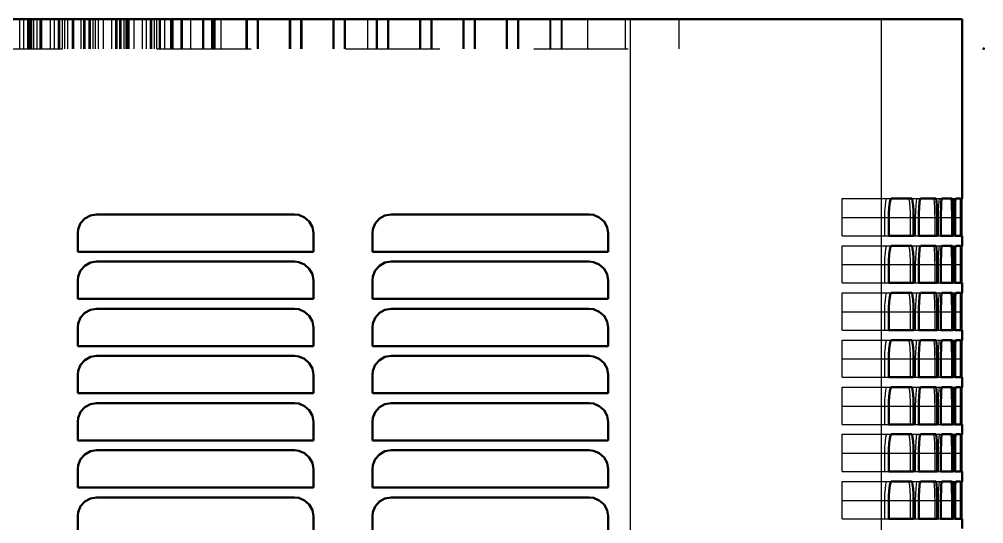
# Model space of a CAD drawing. Header units: inches. Extents: x -0.3 to 35.5, y 0 to 41.9.
# Drawn here: x 25.27 to 35.5, y 35.8 to 41.15 of the extents above; entities that cross this region are included whole.
import ezdxf

# ---------------------------------------------------------------- set-up
doc = ezdxf.new("R2010")
doc.units = ezdxf.units.IN
doc.header["$MEASUREMENT"] = 0
doc.linetypes.add('Dashed', pattern=[2, 1, -1])
for name, color, linetype, lineweight in [('2d ConnectionPoints', 7, 'Continuous', 50), ('AM_0', 7, 'Continuous', 50), ('AM_4', 3, 'Continuous', 25), ('AM_9', 6, 'Dashed', 25)]:
    doc.layers.add(name, color=color, linetype=linetype, lineweight=lineweight)

msp = doc.modelspace()

# ---------------------------------------------------------------- linework, layer by layer
at = {"layer": '2d ConnectionPoints'}
msp.add_point((35.5, 40.838), dxfattribs=at)
at = {"layer": 'AM_0'}
for p, q in [((-0.27, 41.15), (35.27, 41.15)), ((35.27, 41.15), (35.27, 39.25)), ((34.736, 39.25), (34.518, 39.25)), ((34.992, 39.25), (34.829, 39.25)), ((35.164, 39.25), (35.057, 39.25)), ((35.255, 39.25), (35.203, 39.25)), ((35.27, 39.25), (35.267, 39.25)), ((28.191, 39.081), (26.091, 39.081)), ((31.316, 39.081), (29.216, 39.081)), ((34.495, 39.05), (34.495, 38.855)), ((34.755, 38.855), (34.755, 39.05)), ((34.812, 39.05), (34.812, 38.855)), ((35.005, 38.855), (35.005, 39.05)), ((35.045, 39.05), (35.045, 38.855)), ((35.173, 38.855), (35.173, 39.05)), ((35.196, 39.05), (35.196, 38.855)), ((35.258, 38.855), (35.258, 39.05)), ((35.265, 39.05), (35.265, 38.855)), ((25.891, 38.881), (25.891, 38.686)), ((28.391, 38.686), (28.391, 38.881)), ((29.016, 38.881), (29.016, 38.686)), ((31.516, 38.686), (31.516, 38.881)), ((34.495, 38.855), (34.755, 38.855)), ((34.812, 38.855), (35.005, 38.855)), ((35.045, 38.855), (35.173, 38.855)), ((35.196, 38.855), (35.258, 38.855)), ((35.265, 38.855), (35.27, 38.855)), ((35.27, 38.855), (35.27, 38.75)), ((25.891, 38.686), (28.391, 38.686)), ((29.016, 38.686), (31.516, 38.686)), ((34.736, 38.75), (34.518, 38.75)), ((34.992, 38.75), (34.829, 38.75)), ((35.164, 38.75), (35.057, 38.75)), ((35.255, 38.75), (35.203, 38.75)), ((35.27, 38.75), (35.267, 38.75)), ((28.191, 38.581), (26.091, 38.581)), ((31.316, 38.581), (29.216, 38.581)), ((34.495, 38.55), (34.495, 38.355)), ((34.755, 38.355), (34.755, 38.55)), ((34.812, 38.55), (34.812, 38.355)), ((35.005, 38.355), (35.005, 38.55)), ((35.045, 38.55), (35.045, 38.355)), ((35.173, 38.355), (35.173, 38.55)), ((35.196, 38.55), (35.196, 38.355)), ((35.258, 38.355), (35.258, 38.55)), ((35.265, 38.55), (35.265, 38.355)), ((25.891, 38.381), (25.891, 38.186)), ((28.391, 38.186), (28.391, 38.381)), ((29.016, 38.381), (29.016, 38.186)), ((31.516, 38.186), (31.516, 38.381)), ((34.495, 38.355), (34.755, 38.355)), ((34.812, 38.355), (35.005, 38.355)), ((35.045, 38.355), (35.173, 38.355)), ((35.196, 38.355), (35.258, 38.355)), ((35.265, 38.355), (35.27, 38.355)), ((35.27, 38.355), (35.27, 38.25)), ((25.891, 38.186), (28.391, 38.186)), ((29.016, 38.186), (31.516, 38.186)), ((34.736, 38.25), (34.518, 38.25)), ((34.992, 38.25), (34.829, 38.25)), ((35.164, 38.25), (35.057, 38.25)), ((35.255, 38.25), (35.203, 38.25)), ((35.27, 38.25), (35.267, 38.25)), ((28.191, 38.081), (26.091, 38.081)), ((31.316, 38.081), (29.216, 38.081)), ((34.495, 38.05), (34.495, 37.855)), ((34.755, 37.855), (34.755, 38.05)), ((34.812, 38.05), (34.812, 37.855)), ((35.005, 37.855), (35.005, 38.05)), ((35.045, 38.05), (35.045, 37.855)), ((35.173, 37.855), (35.173, 38.05)), ((35.196, 38.05), (35.196, 37.855)), ((35.258, 37.855), (35.258, 38.05)), ((35.265, 38.05), (35.265, 37.855)), ((25.891, 37.881), (25.891, 37.686)), ((28.391, 37.686), (28.391, 37.881)), ((29.016, 37.881), (29.016, 37.686)), ((31.516, 37.686), (31.516, 37.881)), ((34.495, 37.855), (34.755, 37.855)), ((34.812, 37.855), (35.005, 37.855)), ((35.045, 37.855), (35.173, 37.855)), ((35.196, 37.855), (35.258, 37.855)), ((35.265, 37.855), (35.27, 37.855)), ((35.27, 37.855), (35.27, 37.75)), ((34.736, 37.75), (34.518, 37.75)), ((34.992, 37.75), (34.829, 37.75)), ((35.164, 37.75), (35.057, 37.75)), ((35.255, 37.75), (35.203, 37.75)), ((35.27, 37.75), (35.267, 37.75)), ((25.891, 37.686), (28.391, 37.686)), ((29.016, 37.686), (31.516, 37.686)), ((28.191, 37.581), (26.091, 37.581)), ((31.316, 37.581), (29.216, 37.581)), ((34.495, 37.55), (34.495, 37.355)), ((34.755, 37.355), (34.755, 37.55)), ((34.812, 37.55), (34.812, 37.355)), ((35.005, 37.355), (35.005, 37.55)), ((35.045, 37.55), (35.045, 37.355)), ((35.173, 37.355), (35.173, 37.55)), ((35.196, 37.55), (35.196, 37.355)), ((35.258, 37.355), (35.258, 37.55)), ((35.265, 37.55), (35.265, 37.355)), ((25.891, 37.381), (25.891, 37.186)), ((28.391, 37.186), (28.391, 37.381)), ((29.016, 37.381), (29.016, 37.186)), ((31.516, 37.186), (31.516, 37.381)), ((34.495, 37.355), (34.755, 37.355)), ((34.812, 37.355), (35.005, 37.355)), ((35.045, 37.355), (35.173, 37.355)), ((35.196, 37.355), (35.258, 37.355)), ((35.265, 37.355), (35.27, 37.355)), ((35.27, 37.355), (35.27, 37.25)), ((34.736, 37.25), (34.518, 37.25)), ((34.992, 37.25), (34.829, 37.25)), ((35.164, 37.25), (35.057, 37.25)), ((35.255, 37.25), (35.203, 37.25)), ((35.27, 37.25), (35.267, 37.25)), ((25.891, 37.186), (28.391, 37.186)), ((29.016, 37.186), (31.516, 37.186)), ((28.191, 37.081), (26.091, 37.081)), ((31.316, 37.081), (29.216, 37.081)), ((34.495, 37.05), (34.495, 36.855)), ((34.755, 36.855), (34.755, 37.05)), ((34.812, 37.05), (34.812, 36.855)), ((35.005, 36.855), (35.005, 37.05)), ((35.045, 37.05), (35.045, 36.855)), ((35.173, 36.855), (35.173, 37.05)), ((35.196, 37.05), (35.196, 36.855)), ((35.258, 36.855), (35.258, 37.05)), ((35.265, 37.05), (35.265, 36.855)), ((25.891, 36.881), (25.891, 36.686)), ((28.391, 36.686), (28.391, 36.881)), ((29.016, 36.881), (29.016, 36.686)), ((31.516, 36.686), (31.516, 36.881)), ((34.495, 36.855), (34.755, 36.855)), ((34.812, 36.855), (35.005, 36.855)), ((35.045, 36.855), (35.173, 36.855)), ((35.196, 36.855), (35.258, 36.855)), ((35.265, 36.855), (35.27, 36.855)), ((35.27, 36.855), (35.27, 36.75)), ((34.736, 36.75), (34.518, 36.75)), ((34.992, 36.75), (34.829, 36.75)), ((35.164, 36.75), (35.057, 36.75)), ((35.255, 36.75), (35.203, 36.75)), ((35.27, 36.75), (35.267, 36.75)), ((25.891, 36.686), (28.391, 36.686)), ((29.016, 36.686), (31.516, 36.686)), ((28.191, 36.581), (26.091, 36.581)), ((31.316, 36.581), (29.216, 36.581)), ((34.495, 36.55), (34.495, 36.355)), ((34.755, 36.355), (34.755, 36.55)), ((34.812, 36.55), (34.812, 36.355)), ((35.005, 36.355), (35.005, 36.55)), ((35.045, 36.55), (35.045, 36.355)), ((35.173, 36.355), (35.173, 36.55)), ((35.196, 36.55), (35.196, 36.355)), ((35.258, 36.355), (35.258, 36.55)), ((35.265, 36.55), (35.265, 36.355)), ((25.891, 36.381), (25.891, 36.186)), ((28.391, 36.186), (28.391, 36.381)), ((29.016, 36.381), (29.016, 36.186)), ((31.516, 36.186), (31.516, 36.381)), ((34.495, 36.355), (34.755, 36.355)), ((34.812, 36.355), (35.005, 36.355)), ((35.045, 36.355), (35.173, 36.355)), ((35.196, 36.355), (35.258, 36.355)), ((35.265, 36.355), (35.27, 36.355)), ((35.27, 36.355), (35.27, 36.25)), ((34.736, 36.25), (34.518, 36.25)), ((34.992, 36.25), (34.829, 36.25)), ((35.164, 36.25), (35.057, 36.25)), ((35.255, 36.25), (35.203, 36.25)), ((35.27, 36.25), (35.267, 36.25)), ((25.891, 36.186), (28.391, 36.186)), ((29.016, 36.186), (31.516, 36.186)), ((28.191, 36.081), (26.091, 36.081)), ((31.316, 36.081), (29.216, 36.081)), ((34.495, 36.05), (34.495, 35.855)), ((34.755, 35.855), (34.755, 36.05)), ((34.812, 36.05), (34.812, 35.855)), ((35.005, 35.855), (35.005, 36.05)), ((35.045, 36.05), (35.045, 35.855)), ((35.173, 35.855), (35.173, 36.05)), ((35.196, 36.05), (35.196, 35.855)), ((35.258, 35.855), (35.258, 36.05)), ((35.265, 36.05), (35.265, 35.855)), ((25.891, 35.881), (25.891, 35.686)), ((28.391, 35.686), (28.391, 35.881)), ((29.016, 35.881), (29.016, 35.686)), ((31.516, 35.686), (31.516, 35.881)), ((34.495, 35.855), (34.755, 35.855)), ((34.812, 35.855), (35.005, 35.855)), ((35.045, 35.855), (35.173, 35.855)), ((35.196, 35.855), (35.258, 35.855)), ((35.265, 35.855), (35.27, 35.855)), ((35.27, 35.855), (35.27, 35.75))]:
    msp.add_line(p, q, dxfattribs=at)
for points in [[(34.518, 39.25), (34.51, 39.239), (34.503, 39.206), (34.498, 39.155), (34.495, 39.093), (34.495, 39.05)], [(34.755, 39.05), (34.754, 39.116), (34.751, 39.175), (34.746, 39.219), (34.74, 39.245), (34.736, 39.25)], [(34.829, 39.25), (34.823, 39.239), (34.818, 39.206), (34.814, 39.155), (34.812, 39.093), (34.812, 39.05)], [(35.005, 39.05), (35.004, 39.116), (35.002, 39.175), (34.999, 39.219), (34.995, 39.245), (34.992, 39.25)], [(35.057, 39.25), (35.053, 39.239), (35.05, 39.206), (35.047, 39.156), (35.045, 39.094), (35.045, 39.05)], [(35.173, 39.05), (35.172, 39.116), (35.171, 39.175), (35.169, 39.22), (35.166, 39.245), (35.164, 39.25)], [(35.203, 39.25), (35.201, 39.239), (35.199, 39.206), (35.197, 39.156), (35.196, 39.094), (35.196, 39.05)], [(35.258, 39.05), (35.258, 39.116), (35.257, 39.175), (35.257, 39.22), (35.256, 39.245), (35.255, 39.25)], [(35.267, 39.25), (35.266, 39.239), (35.266, 39.206), (35.266, 39.156), (35.265, 39.094), (35.265, 39.05)], [(26.091, 39.081), (26.025, 39.07), (25.966, 39.037), (25.921, 38.987), (25.896, 38.924), (25.891, 38.881)], [(28.391, 38.881), (28.38, 38.947), (28.347, 39.006), (28.298, 39.05), (28.236, 39.076), (28.191, 39.081)], [(29.216, 39.081), (29.15, 39.07), (29.091, 39.037), (29.046, 38.986), (29.021, 38.924), (29.016, 38.881)], [(31.516, 38.881), (31.505, 38.947), (31.473, 39.005), (31.423, 39.05), (31.361, 39.076), (31.316, 39.081)], [(34.518, 38.75), (34.51, 38.739), (34.503, 38.706), (34.498, 38.655), (34.495, 38.593), (34.495, 38.55)], [(34.755, 38.55), (34.754, 38.616), (34.751, 38.675), (34.746, 38.719), (34.74, 38.745), (34.736, 38.75)], [(34.829, 38.75), (34.823, 38.739), (34.818, 38.706), (34.814, 38.655), (34.812, 38.593), (34.812, 38.55)], [(35.005, 38.55), (35.004, 38.616), (35.002, 38.675), (34.999, 38.719), (34.995, 38.745), (34.992, 38.75)], [(35.057, 38.75), (35.053, 38.739), (35.05, 38.706), (35.047, 38.656), (35.045, 38.594), (35.045, 38.55)], [(35.173, 38.55), (35.172, 38.616), (35.171, 38.675), (35.169, 38.72), (35.166, 38.745), (35.164, 38.75)], [(35.203, 38.75), (35.201, 38.739), (35.199, 38.706), (35.197, 38.656), (35.196, 38.594), (35.196, 38.55)], [(35.258, 38.55), (35.258, 38.616), (35.257, 38.675), (35.257, 38.72), (35.256, 38.745), (35.255, 38.75)], [(35.267, 38.75), (35.266, 38.739), (35.266, 38.706), (35.266, 38.656), (35.265, 38.594), (35.265, 38.55)], [(26.091, 38.581), (26.025, 38.57), (25.966, 38.537), (25.921, 38.487), (25.896, 38.424), (25.891, 38.381)], [(28.391, 38.381), (28.38, 38.447), (28.347, 38.506), (28.298, 38.55), (28.236, 38.576), (28.191, 38.581)], [(29.216, 38.581), (29.15, 38.57), (29.091, 38.537), (29.046, 38.486), (29.021, 38.424), (29.016, 38.381)], [(31.516, 38.381), (31.505, 38.447), (31.473, 38.505), (31.423, 38.55), (31.361, 38.576), (31.316, 38.581)], [(34.518, 38.25), (34.51, 38.239), (34.503, 38.206), (34.498, 38.155), (34.495, 38.093), (34.495, 38.05)], [(34.755, 38.05), (34.754, 38.116), (34.751, 38.175), (34.746, 38.219), (34.74, 38.245), (34.736, 38.25)], [(34.829, 38.25), (34.823, 38.239), (34.818, 38.206), (34.814, 38.155), (34.812, 38.093), (34.812, 38.05)], [(35.005, 38.05), (35.004, 38.116), (35.002, 38.175), (34.999, 38.219), (34.995, 38.245), (34.992, 38.25)], [(35.057, 38.25), (35.053, 38.239), (35.05, 38.206), (35.047, 38.156), (35.045, 38.094), (35.045, 38.05)], [(35.173, 38.05), (35.172, 38.116), (35.171, 38.175), (35.169, 38.22), (35.166, 38.245), (35.164, 38.25)], [(35.203, 38.25), (35.201, 38.239), (35.199, 38.206), (35.197, 38.156), (35.196, 38.094), (35.196, 38.05)], [(35.258, 38.05), (35.258, 38.116), (35.257, 38.175), (35.257, 38.22), (35.256, 38.245), (35.255, 38.25)], [(35.267, 38.25), (35.266, 38.239), (35.266, 38.206), (35.266, 38.156), (35.265, 38.094), (35.265, 38.05)], [(26.091, 38.081), (26.025, 38.07), (25.966, 38.037), (25.921, 37.987), (25.896, 37.924), (25.891, 37.881)], [(28.391, 37.881), (28.38, 37.947), (28.347, 38.006), (28.298, 38.05), (28.236, 38.076), (28.191, 38.081)], [(29.216, 38.081), (29.15, 38.07), (29.091, 38.037), (29.046, 37.986), (29.021, 37.924), (29.016, 37.881)], [(31.516, 37.881), (31.505, 37.947), (31.473, 38.005), (31.423, 38.05), (31.361, 38.076), (31.316, 38.081)], [(34.518, 37.75), (34.51, 37.739), (34.503, 37.706), (34.498, 37.655), (34.495, 37.593), (34.495, 37.55)], [(34.755, 37.55), (34.754, 37.616), (34.751, 37.675), (34.746, 37.719), (34.74, 37.745), (34.736, 37.75)], [(34.829, 37.75), (34.823, 37.739), (34.818, 37.706), (34.814, 37.655), (34.812, 37.593), (34.812, 37.55)], [(35.005, 37.55), (35.004, 37.616), (35.002, 37.675), (34.999, 37.719), (34.995, 37.745), (34.992, 37.75)], [(35.057, 37.75), (35.053, 37.739), (35.05, 37.706), (35.047, 37.656), (35.045, 37.594), (35.045, 37.55)], [(35.173, 37.55), (35.172, 37.616), (35.171, 37.675), (35.169, 37.72), (35.166, 37.745), (35.164, 37.75)], [(35.203, 37.75), (35.201, 37.739), (35.199, 37.706), (35.197, 37.656), (35.196, 37.594), (35.196, 37.55)], [(35.258, 37.55), (35.258, 37.616), (35.257, 37.675), (35.257, 37.72), (35.256, 37.745), (35.255, 37.75)], [(35.267, 37.75), (35.266, 37.739), (35.266, 37.706), (35.266, 37.656), (35.265, 37.594), (35.265, 37.55)], [(26.091, 37.581), (26.025, 37.57), (25.966, 37.537), (25.921, 37.487), (25.896, 37.424), (25.891, 37.381)], [(28.391, 37.381), (28.38, 37.447), (28.347, 37.506), (28.298, 37.55), (28.236, 37.576), (28.191, 37.581)], [(29.216, 37.581), (29.15, 37.57), (29.091, 37.537), (29.046, 37.486), (29.021, 37.424), (29.016, 37.381)], [(31.516, 37.381), (31.505, 37.447), (31.473, 37.505), (31.423, 37.55), (31.361, 37.576), (31.316, 37.581)], [(34.518, 37.25), (34.51, 37.239), (34.503, 37.206), (34.498, 37.155), (34.495, 37.093), (34.495, 37.05)], [(34.755, 37.05), (34.754, 37.116), (34.751, 37.175), (34.746, 37.219), (34.74, 37.245), (34.736, 37.25)], [(34.829, 37.25), (34.823, 37.239), (34.818, 37.206), (34.814, 37.155), (34.812, 37.093), (34.812, 37.05)], [(35.005, 37.05), (35.004, 37.116), (35.002, 37.175), (34.999, 37.219), (34.995, 37.245), (34.992, 37.25)], [(35.057, 37.25), (35.053, 37.239), (35.05, 37.206), (35.047, 37.156), (35.045, 37.094), (35.045, 37.05)], [(35.173, 37.05), (35.172, 37.116), (35.171, 37.175), (35.169, 37.22), (35.166, 37.245), (35.164, 37.25)], [(35.203, 37.25), (35.201, 37.239), (35.199, 37.206), (35.197, 37.156), (35.196, 37.094), (35.196, 37.05)], [(35.258, 37.05), (35.258, 37.116), (35.257, 37.175), (35.257, 37.22), (35.256, 37.245), (35.255, 37.25)], [(35.267, 37.25), (35.266, 37.239), (35.266, 37.206), (35.266, 37.156), (35.265, 37.094), (35.265, 37.05)], [(26.091, 37.081), (26.025, 37.07), (25.966, 37.037), (25.921, 36.987), (25.896, 36.924), (25.891, 36.881)], [(28.391, 36.881), (28.38, 36.947), (28.347, 37.006), (28.298, 37.05), (28.236, 37.076), (28.191, 37.081)], [(29.216, 37.081), (29.15, 37.07), (29.091, 37.037), (29.046, 36.986), (29.021, 36.924), (29.016, 36.881)], [(31.516, 36.881), (31.505, 36.947), (31.473, 37.005), (31.423, 37.05), (31.361, 37.076), (31.316, 37.081)], [(34.518, 36.75), (34.51, 36.739), (34.503, 36.706), (34.498, 36.655), (34.495, 36.593), (34.495, 36.55)], [(34.755, 36.55), (34.754, 36.616), (34.751, 36.675), (34.746, 36.719), (34.74, 36.745), (34.736, 36.75)], [(34.829, 36.75), (34.823, 36.739), (34.818, 36.706), (34.814, 36.655), (34.812, 36.593), (34.812, 36.55)], [(35.005, 36.55), (35.004, 36.616), (35.002, 36.675), (34.999, 36.719), (34.995, 36.745), (34.992, 36.75)], [(35.057, 36.75), (35.053, 36.739), (35.05, 36.706), (35.047, 36.656), (35.045, 36.594), (35.045, 36.55)], [(35.173, 36.55), (35.172, 36.616), (35.171, 36.675), (35.169, 36.72), (35.166, 36.745), (35.164, 36.75)], [(35.203, 36.75), (35.201, 36.739), (35.199, 36.706), (35.197, 36.656), (35.196, 36.594), (35.196, 36.55)], [(35.258, 36.55), (35.258, 36.616), (35.257, 36.675), (35.257, 36.72), (35.256, 36.745), (35.255, 36.75)], [(35.267, 36.75), (35.266, 36.739), (35.266, 36.706), (35.266, 36.656), (35.265, 36.594), (35.265, 36.55)], [(26.091, 36.581), (26.025, 36.57), (25.966, 36.537), (25.921, 36.487), (25.896, 36.424), (25.891, 36.381)], [(28.391, 36.381), (28.38, 36.447), (28.347, 36.506), (28.298, 36.55), (28.236, 36.576), (28.191, 36.581)], [(29.216, 36.581), (29.15, 36.57), (29.091, 36.537), (29.046, 36.486), (29.021, 36.424), (29.016, 36.381)], [(31.516, 36.381), (31.505, 36.447), (31.473, 36.505), (31.423, 36.55), (31.361, 36.576), (31.316, 36.581)], [(34.518, 36.25), (34.51, 36.239), (34.503, 36.206), (34.498, 36.155), (34.495, 36.093), (34.495, 36.05)], [(34.755, 36.05), (34.754, 36.116), (34.751, 36.175), (34.746, 36.219), (34.74, 36.245), (34.736, 36.25)], [(34.829, 36.25), (34.823, 36.239), (34.818, 36.206), (34.814, 36.155), (34.812, 36.093), (34.812, 36.05)], [(35.005, 36.05), (35.004, 36.116), (35.002, 36.175), (34.999, 36.219), (34.995, 36.245), (34.992, 36.25)], [(35.057, 36.25), (35.053, 36.239), (35.05, 36.206), (35.047, 36.156), (35.045, 36.094), (35.045, 36.05)], [(35.173, 36.05), (35.172, 36.116), (35.171, 36.175), (35.169, 36.22), (35.166, 36.245), (35.164, 36.25)], [(35.203, 36.25), (35.201, 36.239), (35.199, 36.206), (35.197, 36.156), (35.196, 36.094), (35.196, 36.05)], [(35.258, 36.05), (35.258, 36.116), (35.257, 36.175), (35.257, 36.22), (35.256, 36.245), (35.255, 36.25)], [(35.267, 36.25), (35.266, 36.239), (35.266, 36.206), (35.266, 36.156), (35.265, 36.094), (35.265, 36.05)], [(26.091, 36.081), (26.025, 36.07), (25.966, 36.037), (25.921, 35.987), (25.896, 35.924), (25.891, 35.881)], [(28.391, 35.881), (28.38, 35.947), (28.347, 36.006), (28.298, 36.05), (28.236, 36.076), (28.191, 36.081)], [(29.216, 36.081), (29.15, 36.07), (29.091, 36.037), (29.046, 35.986), (29.021, 35.924), (29.016, 35.881)], [(31.516, 35.881), (31.505, 35.947), (31.473, 36.005), (31.423, 36.05), (31.361, 36.076), (31.316, 36.081)]]:
    msp.add_lwpolyline(points, dxfattribs=at)
at = {"layer": 'AM_4'}
for p, q in [((31.751, 41.15), (31.751, 1.69)), ((34.414, 41.15), (34.414, 1.69)), ((34.495, 39.05), (34.755, 39.05)), ((34.812, 39.05), (35.005, 39.05)), ((35.045, 39.05), (35.173, 39.05)), ((35.196, 39.05), (35.258, 39.05)), ((34.495, 38.55), (34.755, 38.55)), ((34.812, 38.55), (35.005, 38.55)), ((35.045, 38.55), (35.173, 38.55)), ((35.196, 38.55), (35.258, 38.55)), ((34.495, 38.05), (34.755, 38.05)), ((34.812, 38.05), (35.005, 38.05)), ((35.045, 38.05), (35.173, 38.05)), ((35.196, 38.05), (35.258, 38.05)), ((34.495, 37.55), (34.755, 37.55)), ((34.812, 37.55), (35.005, 37.55)), ((35.045, 37.55), (35.173, 37.55)), ((35.196, 37.55), (35.258, 37.55)), ((34.495, 37.05), (34.755, 37.05)), ((34.812, 37.05), (35.005, 37.05)), ((35.045, 37.05), (35.173, 37.05)), ((35.196, 37.05), (35.258, 37.05)), ((34.495, 36.55), (34.755, 36.55)), ((34.812, 36.55), (35.005, 36.55)), ((35.045, 36.55), (35.173, 36.55)), ((35.196, 36.55), (35.258, 36.55)), ((34.495, 36.05), (34.755, 36.05)), ((34.812, 36.05), (35.005, 36.05)), ((35.045, 36.05), (35.173, 36.05)), ((35.196, 36.05), (35.258, 36.05))]:
    msp.add_line(p, q, dxfattribs=at)
at = {"layer": 'AM_9'}
for p, q in [((25.277, 40.838), (25.277, 41.15)), ((25.32, 40.838), (25.32, 41.15)), ((25.361, 40.838), (25.361, 41.15)), ((25.374, 40.838), (25.374, 41.15)), ((25.376, 40.838), (25.376, 41.15)), ((25.382, 40.838), (25.382, 41.15)), ((25.39, 40.838), (25.39, 41.15)), ((25.405, 40.838), (25.405, 41.15)), ((25.427, 40.838), (25.427, 41.15)), ((25.461, 40.838), (25.461, 41.15)), ((25.494, 40.838), (25.494, 41.15)), ((25.502, 40.838), (25.502, 41.15)), ((25.51, 40.838), (25.51, 41.15)), ((25.512, 40.838), (25.512, 41.15)), ((25.602, 40.838), (25.602, 41.15)), ((25.646, 40.838), (25.646, 41.15)), ((25.687, 40.838), (25.687, 41.15)), ((25.702, 40.838), (25.702, 41.15)), ((25.731, 40.838), (25.731, 41.15)), ((25.753, 40.838), (25.753, 41.15)), ((25.786, 40.838), (25.786, 41.15)), ((25.835, 40.838), (25.835, 41.15)), ((25.838, 40.838), (25.838, 41.15)), ((25.843, 40.838), (25.843, 41.15)), ((25.85, 40.838), (25.85, 41.15)), ((25.927, 40.838), (25.927, 41.15)), ((25.955, 40.838), (25.955, 41.15)), ((25.963, 40.838), (25.963, 41.15)), ((25.97, 40.838), (25.97, 41.15)), ((25.971, 40.838), (25.971, 41.15)), ((26.012, 40.838), (26.012, 41.15)), ((26.027, 40.838), (26.027, 41.15)), ((26.056, 40.838), (26.056, 41.15)), ((26.078, 40.838), (26.078, 41.15)), ((26.112, 40.838), (26.112, 41.15)), ((26.163, 40.838), (26.163, 41.15)), ((26.253, 40.838), (26.253, 41.15)), ((26.296, 40.838), (26.296, 41.15)), ((26.297, 40.838), (26.297, 41.15)), ((26.303, 40.838), (26.303, 41.15)), ((26.31, 40.838), (26.31, 41.15)), ((26.338, 40.838), (26.338, 41.15)), ((26.353, 40.838), (26.353, 41.15)), ((26.382, 40.838), (26.382, 41.15)), ((26.404, 40.838), (26.404, 41.15)), ((26.416, 40.838), (26.416, 41.15)), ((26.423, 40.838), (26.423, 41.15)), ((26.43, 40.838), (26.43, 41.15)), ((26.438, 40.838), (26.438, 41.15)), ((26.489, 40.838), (26.489, 41.15)), ((26.578, 40.838), (26.578, 41.15)), ((26.622, 40.838), (26.622, 41.15)), ((26.663, 40.838), (26.663, 41.15)), ((26.678, 40.838), (26.678, 41.15)), ((26.707, 40.838), (26.707, 41.15)), ((26.729, 40.838), (26.729, 41.15)), ((26.757, 40.838), (26.757, 41.15)), ((26.763, 40.838), (26.763, 41.15)), ((26.77, 40.838), (26.77, 41.15)), ((26.814, 40.838), (26.814, 41.15)), ((26.877, 40.838), (26.877, 41.15)), ((26.883, 40.838), (26.883, 41.15)), ((26.89, 40.838), (26.89, 41.15)), ((26.904, 40.838), (26.904, 41.15)), ((26.989, 40.838), (26.989, 41.15)), ((27.004, 40.838), (27.004, 41.15)), ((27.089, 40.838), (27.089, 41.15)), ((27.217, 40.838), (27.217, 41.15)), ((27.224, 40.838), (27.224, 41.15)), ((27.229, 40.838), (27.229, 41.15)), ((27.23, 40.838), (27.23, 41.15)), ((27.314, 40.838), (27.314, 41.15)), ((27.329, 40.838), (27.329, 41.15)), ((27.337, 40.838), (27.337, 41.15)), ((27.344, 40.838), (27.344, 41.15)), ((27.35, 40.838), (27.35, 41.15)), ((27.414, 40.838), (27.414, 41.15)), ((27.678, 40.838), (27.678, 41.15)), ((27.684, 40.838), (27.684, 41.15)), ((27.69, 40.838), (27.69, 41.15)), ((27.798, 40.838), (27.798, 41.15)), ((27.804, 40.838), (27.804, 41.15)), ((27.81, 40.838), (27.81, 41.15)), ((28.138, 40.838), (28.138, 41.15)), ((28.144, 40.838), (28.144, 41.15)), ((28.15, 40.838), (28.15, 41.15)), ((28.258, 40.838), (28.258, 41.15)), ((28.264, 40.838), (28.264, 41.15)), ((28.27, 40.838), (28.27, 41.15)), ((28.599, 40.838), (28.599, 41.15)), ((28.604, 40.838), (28.604, 41.15)), ((28.61, 40.838), (28.61, 41.15)), ((28.719, 40.838), (28.719, 41.15)), ((28.724, 40.838), (28.724, 41.15)), ((28.73, 40.838), (28.73, 41.15)), ((28.968, 40.838), (28.968, 41.15)), ((29.059, 40.838), (29.059, 41.15)), ((29.065, 40.838), (29.065, 41.15)), ((29.07, 40.838), (29.07, 41.15)), ((29.179, 40.838), (29.179, 41.15)), ((29.185, 40.838), (29.185, 41.15)), ((29.19, 40.838), (29.19, 41.15)), ((29.52, 40.838), (29.52, 41.15)), ((29.525, 40.838), (29.525, 41.15)), ((29.53, 40.838), (29.53, 41.15)), ((29.64, 40.838), (29.64, 41.15)), ((29.645, 40.838), (29.645, 41.15)), ((29.65, 40.838), (29.65, 41.15)), ((29.98, 40.838), (29.98, 41.15)), ((29.985, 40.838), (29.985, 41.15)), ((29.99, 40.838), (29.99, 41.15)), ((30.1, 40.838), (30.1, 41.15)), ((30.105, 40.838), (30.105, 41.15)), ((30.11, 40.838), (30.11, 41.15)), ((30.44, 40.838), (30.44, 41.15)), ((30.445, 40.838), (30.445, 41.15)), ((30.45, 40.838), (30.45, 41.15)), ((30.56, 40.838), (30.56, 41.15)), ((30.565, 40.838), (30.565, 41.15)), ((30.57, 40.838), (30.57, 41.15)), ((30.901, 40.838), (30.901, 41.15)), ((30.905, 40.838), (30.905, 41.15)), ((30.91, 40.838), (30.91, 41.15)), ((31.021, 40.838), (31.021, 41.15)), ((31.025, 40.838), (31.025, 41.15)), ((31.03, 40.838), (31.03, 41.15)), ((31.3, 40.838), (31.3, 41.15)), ((31.702, 40.838), (31.702, 41.15)), ((32.27, 40.838), (32.27, 41.15)), ((2.73, 40.838), (32.27, 40.838)), ((34, 38.855), (34, 39.25)), ((34, 39.25), (34.518, 39.25)), ((34.736, 39.25), (34.829, 39.25)), ((34.992, 39.25), (35.057, 39.25)), ((35.164, 39.25), (35.203, 39.25)), ((35.255, 39.25), (35.267, 39.25)), ((34, 39.05), (34.495, 39.05)), ((34.452, 38.855), (34.452, 39.05)), ((34.72, 39.05), (34.72, 38.855)), ((34.755, 39.05), (34.812, 39.05)), ((34.778, 38.855), (34.778, 39.05)), ((34.98, 39.05), (34.98, 38.855)), ((35.005, 39.05), (35.045, 39.05)), ((35.022, 38.855), (35.022, 39.05)), ((35.157, 39.05), (35.157, 38.855)), ((35.173, 39.05), (35.196, 39.05)), ((35.183, 38.855), (35.183, 39.05)), ((35.252, 39.05), (35.252, 38.855)), ((35.258, 39.05), (35.265, 39.05)), ((35.261, 38.855), (35.261, 39.05)), ((34, 38.855), (34.495, 38.855)), ((34.755, 38.855), (34.812, 38.855)), ((35.005, 38.855), (35.045, 38.855)), ((35.173, 38.855), (35.196, 38.855)), ((35.258, 38.855), (35.265, 38.855)), ((34, 38.355), (34, 38.75)), ((34, 38.75), (34.518, 38.75)), ((34.736, 38.75), (34.829, 38.75)), ((34.992, 38.75), (35.057, 38.75)), ((35.164, 38.75), (35.203, 38.75)), ((35.255, 38.75), (35.267, 38.75)), ((34, 38.55), (34.495, 38.55)), ((34.452, 38.355), (34.452, 38.55)), ((34.72, 38.55), (34.72, 38.355)), ((34.755, 38.55), (34.812, 38.55)), ((34.778, 38.355), (34.778, 38.55)), ((34.98, 38.55), (34.98, 38.355)), ((35.005, 38.55), (35.045, 38.55)), ((35.022, 38.355), (35.022, 38.55)), ((35.157, 38.55), (35.157, 38.355)), ((35.173, 38.55), (35.196, 38.55)), ((35.183, 38.355), (35.183, 38.55)), ((35.252, 38.55), (35.252, 38.355)), ((35.258, 38.55), (35.265, 38.55)), ((35.261, 38.355), (35.261, 38.55)), ((34, 38.355), (34.495, 38.355)), ((34.755, 38.355), (34.812, 38.355)), ((35.005, 38.355), (35.045, 38.355)), ((35.173, 38.355), (35.196, 38.355)), ((35.258, 38.355), (35.265, 38.355)), ((34, 37.855), (34, 38.25)), ((34, 38.25), (34.518, 38.25)), ((34.736, 38.25), (34.829, 38.25)), ((34.992, 38.25), (35.057, 38.25)), ((35.164, 38.25), (35.203, 38.25)), ((35.255, 38.25), (35.267, 38.25)), ((34, 38.05), (34.495, 38.05)), ((34.452, 37.855), (34.452, 38.05)), ((34.72, 38.05), (34.72, 37.855)), ((34.755, 38.05), (34.812, 38.05)), ((34.778, 37.855), (34.778, 38.05)), ((34.98, 38.05), (34.98, 37.855)), ((35.005, 38.05), (35.045, 38.05)), ((35.022, 37.855), (35.022, 38.05)), ((35.157, 38.05), (35.157, 37.855)), ((35.173, 38.05), (35.196, 38.05)), ((35.183, 37.855), (35.183, 38.05)), ((35.252, 38.05), (35.252, 37.855)), ((35.258, 38.05), (35.265, 38.05)), ((35.261, 37.855), (35.261, 38.05)), ((34, 37.855), (34.495, 37.855)), ((34.755, 37.855), (34.812, 37.855)), ((35.005, 37.855), (35.045, 37.855)), ((35.173, 37.855), (35.196, 37.855)), ((35.258, 37.855), (35.265, 37.855)), ((34, 37.355), (34, 37.75)), ((34, 37.75), (34.518, 37.75)), ((34.736, 37.75), (34.829, 37.75)), ((34.992, 37.75), (35.057, 37.75)), ((35.164, 37.75), (35.203, 37.75)), ((35.255, 37.75), (35.267, 37.75)), ((34, 37.55), (34.495, 37.55)), ((34.452, 37.355), (34.452, 37.55)), ((34.72, 37.55), (34.72, 37.355)), ((34.755, 37.55), (34.812, 37.55)), ((34.778, 37.355), (34.778, 37.55)), ((34.98, 37.55), (34.98, 37.355)), ((35.005, 37.55), (35.045, 37.55)), ((35.022, 37.355), (35.022, 37.55)), ((35.157, 37.55), (35.157, 37.355)), ((35.173, 37.55), (35.196, 37.55)), ((35.183, 37.355), (35.183, 37.55)), ((35.252, 37.55), (35.252, 37.355)), ((35.258, 37.55), (35.265, 37.55)), ((35.261, 37.355), (35.261, 37.55)), ((34, 37.355), (34.495, 37.355)), ((34.755, 37.355), (34.812, 37.355)), ((35.005, 37.355), (35.045, 37.355)), ((35.173, 37.355), (35.196, 37.355)), ((35.258, 37.355), (35.265, 37.355)), ((34, 36.855), (34, 37.25)), ((34, 37.25), (34.518, 37.25)), ((34.736, 37.25), (34.829, 37.25)), ((34.992, 37.25), (35.057, 37.25)), ((35.164, 37.25), (35.203, 37.25)), ((35.255, 37.25), (35.267, 37.25)), ((34, 37.05), (34.495, 37.05)), ((34.452, 36.855), (34.452, 37.05)), ((34.72, 37.05), (34.72, 36.855)), ((34.755, 37.05), (34.812, 37.05)), ((34.778, 36.855), (34.778, 37.05)), ((34.98, 37.05), (34.98, 36.855)), ((35.005, 37.05), (35.045, 37.05)), ((35.022, 36.855), (35.022, 37.05)), ((35.157, 37.05), (35.157, 36.855)), ((35.173, 37.05), (35.196, 37.05)), ((35.183, 36.855), (35.183, 37.05)), ((35.252, 37.05), (35.252, 36.855)), ((35.258, 37.05), (35.265, 37.05)), ((35.261, 36.855), (35.261, 37.05)), ((34, 36.855), (34.495, 36.855)), ((34.755, 36.855), (34.812, 36.855)), ((35.005, 36.855), (35.045, 36.855)), ((35.173, 36.855), (35.196, 36.855)), ((35.258, 36.855), (35.265, 36.855)), ((34, 36.355), (34, 36.75)), ((34, 36.75), (34.518, 36.75)), ((34.736, 36.75), (34.829, 36.75)), ((34.992, 36.75), (35.057, 36.75)), ((35.164, 36.75), (35.203, 36.75)), ((35.255, 36.75), (35.267, 36.75)), ((34, 36.55), (34.495, 36.55)), ((34.452, 36.355), (34.452, 36.55)), ((34.72, 36.55), (34.72, 36.355)), ((34.755, 36.55), (34.812, 36.55)), ((34.778, 36.355), (34.778, 36.55)), ((34.98, 36.55), (34.98, 36.355)), ((35.005, 36.55), (35.045, 36.55)), ((35.022, 36.355), (35.022, 36.55)), ((35.157, 36.55), (35.157, 36.355)), ((35.173, 36.55), (35.196, 36.55)), ((35.183, 36.355), (35.183, 36.55)), ((35.252, 36.55), (35.252, 36.355)), ((35.258, 36.55), (35.265, 36.55)), ((35.261, 36.355), (35.261, 36.55)), ((34, 36.355), (34.495, 36.355)), ((34.755, 36.355), (34.812, 36.355)), ((35.005, 36.355), (35.045, 36.355)), ((35.173, 36.355), (35.196, 36.355)), ((35.258, 36.355), (35.265, 36.355)), ((34, 35.855), (34, 36.25)), ((34, 36.25), (34.518, 36.25)), ((34.736, 36.25), (34.829, 36.25)), ((34.992, 36.25), (35.057, 36.25)), ((35.164, 36.25), (35.203, 36.25)), ((35.255, 36.25), (35.267, 36.25)), ((34, 36.05), (34.495, 36.05)), ((34.452, 35.855), (34.452, 36.05)), ((34.72, 36.05), (34.72, 35.855)), ((34.755, 36.05), (34.812, 36.05)), ((34.778, 35.855), (34.778, 36.05)), ((34.98, 36.05), (34.98, 35.855)), ((35.005, 36.05), (35.045, 36.05)), ((35.022, 35.855), (35.022, 36.05)), ((35.157, 36.05), (35.157, 35.855)), ((35.173, 36.05), (35.196, 36.05)), ((35.183, 35.855), (35.183, 36.05)), ((35.252, 36.05), (35.252, 35.855)), ((35.258, 36.05), (35.265, 36.05)), ((35.261, 35.855), (35.261, 36.05)), ((34, 35.855), (34.495, 35.855)), ((34.755, 35.855), (34.812, 35.855)), ((35.005, 35.855), (35.045, 35.855)), ((35.173, 35.855), (35.196, 35.855)), ((35.258, 35.855), (35.265, 35.855))]:
    msp.add_line(p, q, dxfattribs=at)
for points in [[(34.452, 39.05), (34.453, 39.116), (34.457, 39.174), (34.463, 39.219), (34.47, 39.245), (34.475, 39.25)], [(34.7, 39.25), (34.707, 39.239), (34.712, 39.206), (34.717, 39.155), (34.719, 39.093), (34.72, 39.05)], [(34.778, 39.05), (34.779, 39.116), (34.782, 39.175), (34.787, 39.219), (34.792, 39.245), (34.796, 39.25)], [(34.965, 39.25), (34.97, 39.239), (34.974, 39.206), (34.978, 39.156), (34.979, 39.093), (34.98, 39.05)], [(35.022, 39.05), (35.022, 39.116), (35.025, 39.175), (35.028, 39.219), (35.032, 39.245), (35.034, 39.25)], [(35.148, 39.25), (35.151, 39.239), (35.154, 39.206), (35.156, 39.156), (35.157, 39.094), (35.157, 39.05)], [(35.183, 39.05), (35.183, 39.116), (35.184, 39.175), (35.186, 39.22), (35.188, 39.245), (35.19, 39.25)], [(35.249, 39.25), (35.25, 39.239), (35.251, 39.206), (35.252, 39.156), (35.252, 39.094), (35.252, 39.05)], [(35.261, 39.05), (35.261, 39.116), (35.262, 39.175), (35.262, 39.22), (35.263, 39.245), (35.264, 39.25)], [(34.452, 38.55), (34.453, 38.616), (34.457, 38.674), (34.463, 38.719), (34.47, 38.745), (34.475, 38.75)], [(34.7, 38.75), (34.707, 38.739), (34.712, 38.706), (34.717, 38.655), (34.719, 38.593), (34.72, 38.55)], [(34.778, 38.55), (34.779, 38.616), (34.782, 38.675), (34.787, 38.719), (34.792, 38.745), (34.796, 38.75)], [(34.965, 38.75), (34.97, 38.739), (34.974, 38.706), (34.978, 38.656), (34.979, 38.593), (34.98, 38.55)], [(35.022, 38.55), (35.022, 38.616), (35.025, 38.675), (35.028, 38.719), (35.032, 38.745), (35.034, 38.75)], [(35.148, 38.75), (35.151, 38.739), (35.154, 38.706), (35.156, 38.656), (35.157, 38.594), (35.157, 38.55)], [(35.183, 38.55), (35.183, 38.616), (35.184, 38.675), (35.186, 38.72), (35.188, 38.745), (35.19, 38.75)], [(35.249, 38.75), (35.25, 38.739), (35.251, 38.706), (35.252, 38.656), (35.252, 38.594), (35.252, 38.55)], [(35.261, 38.55), (35.261, 38.616), (35.262, 38.675), (35.262, 38.72), (35.263, 38.745), (35.264, 38.75)], [(34.452, 38.05), (34.453, 38.116), (34.457, 38.174), (34.463, 38.219), (34.47, 38.245), (34.475, 38.25)], [(34.7, 38.25), (34.707, 38.239), (34.712, 38.206), (34.717, 38.155), (34.719, 38.093), (34.72, 38.05)], [(34.778, 38.05), (34.779, 38.116), (34.782, 38.175), (34.787, 38.219), (34.792, 38.245), (34.796, 38.25)], [(34.965, 38.25), (34.97, 38.239), (34.974, 38.206), (34.978, 38.156), (34.979, 38.093), (34.98, 38.05)], [(35.022, 38.05), (35.022, 38.116), (35.025, 38.175), (35.028, 38.219), (35.032, 38.245), (35.034, 38.25)], [(35.148, 38.25), (35.151, 38.239), (35.154, 38.206), (35.156, 38.156), (35.157, 38.094), (35.157, 38.05)], [(35.183, 38.05), (35.183, 38.116), (35.184, 38.175), (35.186, 38.22), (35.188, 38.245), (35.19, 38.25)], [(35.249, 38.25), (35.25, 38.239), (35.251, 38.206), (35.252, 38.156), (35.252, 38.094), (35.252, 38.05)], [(35.261, 38.05), (35.261, 38.116), (35.262, 38.175), (35.262, 38.22), (35.263, 38.245), (35.264, 38.25)], [(34.452, 37.55), (34.453, 37.616), (34.457, 37.674), (34.463, 37.719), (34.47, 37.745), (34.475, 37.75)], [(34.7, 37.75), (34.707, 37.739), (34.712, 37.706), (34.717, 37.655), (34.719, 37.593), (34.72, 37.55)], [(34.778, 37.55), (34.779, 37.616), (34.782, 37.675), (34.787, 37.719), (34.792, 37.745), (34.796, 37.75)], [(34.965, 37.75), (34.97, 37.739), (34.974, 37.706), (34.978, 37.656), (34.979, 37.593), (34.98, 37.55)], [(35.022, 37.55), (35.022, 37.616), (35.025, 37.675), (35.028, 37.719), (35.032, 37.745), (35.034, 37.75)], [(35.148, 37.75), (35.151, 37.739), (35.154, 37.706), (35.156, 37.656), (35.157, 37.594), (35.157, 37.55)], [(35.183, 37.55), (35.183, 37.616), (35.184, 37.675), (35.186, 37.72), (35.188, 37.745), (35.19, 37.75)], [(35.249, 37.75), (35.25, 37.739), (35.251, 37.706), (35.252, 37.656), (35.252, 37.594), (35.252, 37.55)], [(35.261, 37.55), (35.261, 37.616), (35.262, 37.675), (35.262, 37.72), (35.263, 37.745), (35.264, 37.75)], [(34.452, 37.05), (34.453, 37.116), (34.457, 37.174), (34.463, 37.219), (34.47, 37.245), (34.475, 37.25)], [(34.7, 37.25), (34.707, 37.239), (34.712, 37.206), (34.717, 37.155), (34.719, 37.093), (34.72, 37.05)], [(34.778, 37.05), (34.779, 37.116), (34.782, 37.175), (34.787, 37.219), (34.792, 37.245), (34.796, 37.25)], [(34.965, 37.25), (34.97, 37.239), (34.974, 37.206), (34.978, 37.156), (34.979, 37.093), (34.98, 37.05)], [(35.022, 37.05), (35.022, 37.116), (35.025, 37.175), (35.028, 37.219), (35.032, 37.245), (35.034, 37.25)], [(35.148, 37.25), (35.151, 37.239), (35.154, 37.206), (35.156, 37.156), (35.157, 37.094), (35.157, 37.05)], [(35.183, 37.05), (35.183, 37.116), (35.184, 37.175), (35.186, 37.22), (35.188, 37.245), (35.19, 37.25)], [(35.249, 37.25), (35.25, 37.239), (35.251, 37.206), (35.252, 37.156), (35.252, 37.094), (35.252, 37.05)], [(35.261, 37.05), (35.261, 37.116), (35.262, 37.175), (35.262, 37.22), (35.263, 37.245), (35.264, 37.25)], [(34.452, 36.55), (34.453, 36.616), (34.457, 36.674), (34.463, 36.719), (34.47, 36.745), (34.475, 36.75)], [(34.7, 36.75), (34.707, 36.739), (34.712, 36.706), (34.717, 36.655), (34.719, 36.593), (34.72, 36.55)], [(34.778, 36.55), (34.779, 36.616), (34.782, 36.675), (34.787, 36.719), (34.792, 36.745), (34.796, 36.75)], [(34.965, 36.75), (34.97, 36.739), (34.974, 36.706), (34.978, 36.656), (34.979, 36.593), (34.98, 36.55)], [(35.022, 36.55), (35.022, 36.616), (35.025, 36.675), (35.028, 36.719), (35.032, 36.745), (35.034, 36.75)], [(35.148, 36.75), (35.151, 36.739), (35.154, 36.706), (35.156, 36.656), (35.157, 36.594), (35.157, 36.55)], [(35.183, 36.55), (35.183, 36.616), (35.184, 36.675), (35.186, 36.72), (35.188, 36.745), (35.19, 36.75)], [(35.249, 36.75), (35.25, 36.739), (35.251, 36.706), (35.252, 36.656), (35.252, 36.594), (35.252, 36.55)], [(35.261, 36.55), (35.261, 36.616), (35.262, 36.675), (35.262, 36.72), (35.263, 36.745), (35.264, 36.75)], [(34.452, 36.05), (34.453, 36.116), (34.457, 36.174), (34.463, 36.219), (34.47, 36.245), (34.475, 36.25)], [(34.7, 36.25), (34.707, 36.239), (34.712, 36.206), (34.717, 36.155), (34.719, 36.093), (34.72, 36.05)], [(34.778, 36.05), (34.779, 36.116), (34.782, 36.175), (34.787, 36.219), (34.792, 36.245), (34.796, 36.25)], [(34.965, 36.25), (34.97, 36.239), (34.974, 36.206), (34.978, 36.156), (34.979, 36.093), (34.98, 36.05)], [(35.022, 36.05), (35.022, 36.116), (35.025, 36.175), (35.028, 36.219), (35.032, 36.245), (35.034, 36.25)], [(35.148, 36.25), (35.151, 36.239), (35.154, 36.206), (35.156, 36.156), (35.157, 36.094), (35.157, 36.05)], [(35.183, 36.05), (35.183, 36.116), (35.184, 36.175), (35.186, 36.22), (35.188, 36.245), (35.19, 36.25)], [(35.249, 36.25), (35.25, 36.239), (35.251, 36.206), (35.252, 36.156), (35.252, 36.094), (35.252, 36.05)], [(35.261, 36.05), (35.261, 36.116), (35.262, 36.175), (35.262, 36.22), (35.263, 36.245), (35.264, 36.25)]]:
    msp.add_lwpolyline(points, dxfattribs=at)

doc.saveas('drawing.dxf')
